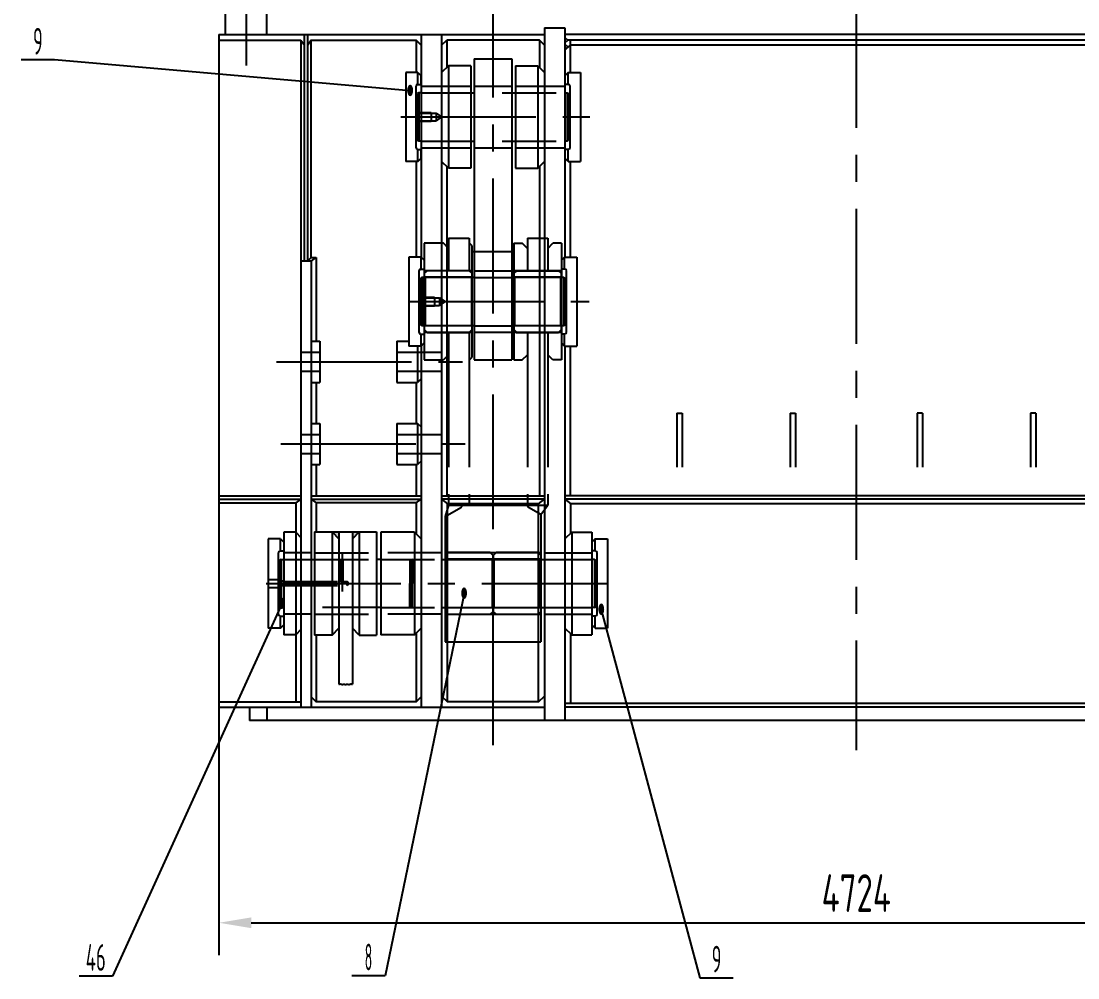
# Model space of a CAD drawing. Header units: millimetres. Extents: x 0 to 16800, y 391 to 12271.
# Drawn here: x 9765 to 13681, y 5011 to 8557 of the extents above; entities that cross this region are included whole.
import ezdxf
from ezdxf.enums import TextEntityAlignment as Align

# ---------------------------------------------------------------- set-up
doc = ezdxf.new("R2010")
doc.units = ezdxf.units.MM
doc.header["$LTSCALE"] = 400
for name, pattern in [('F', [0.75, 0.5, -0.25]), ('G', [2, 1.25, -0.25, 0.25, -0.25]), ('K', [2.5, 1.25, -0.25, 0.25, -0.25, 0.25, -0.25])]:
    doc.linetypes.add(name, pattern=pattern)
for name, color, linetype in [('01', 7, 'Continuous'), ('02', 1, 'Continuous'), ('04', 2, 'F'), ('05', 4, 'G'), ('07', 6, 'K'), ('08', 1, 'Continuous'), ('11', 3, 'Continuous')]:
    doc.layers.add(name, color=color, linetype=linetype)
doc.styles.get("Standard").update_dxf_attribs({"font": 'isocp', "width": 0.707, "bigfont": 'intecad.shx'})
doc.dimstyles.new('INTE', dxfattribs={"dimscale": 40, "dimtxt": 3.5, "dimasz": 3, "dimexe": 3, "dimexo": 0, "dimgap": 1, "dimtad": 1, "dimdec": 3, "dimdsep": 46, "dimtxsty": 'Standard', "dimcen": 0, "dimclrd": 1, "dimclre": 1, "dimclrt": 3, "dimadec": 4, "dimazin": 0, "dimtfac": 1, "dimtdec": 3, "dimtmove": 0, "dimatfit": 0, "dimfxl": 1, "dimarcsym": 0})

# ---------------------------------------------------------------- blocks, each defined once
blk = doc.blocks.new('qwre')
at = {"layer": '05'}
blk.add_line((-9377.8, 8268.9), (-8710.1, 8268.9), dxfattribs=at)
at = {"layer": '07', "color": 6, "linetype": 'K'}
for p, q in [((-9231.2, 8503.9), (-9231.2, 8383.2)), ((-9231.2, 8503.9), (-9155.2, 8503.9)), ((-9155.2, 8503.9), (-9155.2, 8383.2)), ((-8939.2, 8503.9), (-8939.2, 8383.2)), ((-8939.2, 8503.9), (-8863.2, 8503.9)), ((-8863.2, 8503.9), (-8863.2, 8383.2)), ((-9250.2, 8484.9), (-9321.2, 8484.9)), ((-9321.2, 8484.9), (-9321.2, 8052.9)), ((-9231.2, 8465.9), (-9250.2, 8484.9)), ((-9231.2, 8383.2), (-9231.2, 8465.9)), ((-9153.2, 8484.9), (-9155.2, 8484.9)), ((-9155.2, 8484.9), (-9155.2, 8383.2)), ((-9143.2, 8474.9), (-9153.2, 8484.9)), ((-9143.2, 8062.9), (-9143.2, 8474.9)), ((-8989.2, 8484.9), (-8989.2, 8052.9)), ((-8989.2, 8484.9), (-8958.2, 8484.9)), ((-8939.2, 8465.9), (-8958.2, 8484.9)), ((-8939.2, 8465.9), (-8939.2, 8383.2)), ((-8863.2, 8465.9), (-8844.2, 8484.9)), ((-8863.2, 8465.9), (-8863.2, 8383.2)), ((-8813.2, 8484.9), (-8844.2, 8484.9)), ((-8813.2, 8484.9), (-8813.2, 8052.9)), ((-9143.2, 8454.3), (-8989.2, 8454.3)), ((-9143.2, 8383.2), (-9321.2, 8383.2)), ((-9321.2, 8372.2), (-9310.2, 8383.2)), ((-9154.2, 8383.2), (-9310.2, 8383.2)), ((-9143.2, 8372.2), (-9154.2, 8383.2)), ((-8989.2, 8383.2), (-8813.2, 8383.2)), ((-8989.2, 8372.2), (-8978.2, 8383.2)), ((-8813.2, 8383.2), (-8989.2, 8383.2)), ((-8824.2, 8383.2), (-8980.2, 8383.2)), ((-8823.2, 8383.2), (-8979.2, 8383.2)), ((-8813.2, 8372.2), (-8824.2, 8383.2)), ((-9321.2, 8372.2), (-9321.2, 8165.7)), ((-9318.2, 8359.2), (-9318.2, 8178.7)), ((-9146.2, 8359.2), (-9318.2, 8359.2)), ((-9146.2, 8359.2), (-9143.2, 8362.2)), ((-9146.2, 8359.2), (-9146.2, 8178.7)), ((-9143.2, 8165.7), (-9143.2, 8372.2)), ((-8989.2, 8372.2), (-8989.2, 8165.7)), ((-8986.2, 8359.2), (-8989.2, 8362.2)), ((-8816.2, 8359.2), (-8986.2, 8359.2)), ((-8986.2, 8359.2), (-8986.2, 8178.7)), ((-8816.2, 8359.2), (-8813.2, 8362.2)), ((-8816.2, 8359.2), (-8816.2, 8178.7)), ((-8813.2, 8165.7), (-8813.2, 8372.2)), ((-9318.2, 8178.7), (-9321.2, 8175.7)), ((-9310.2, 8154.7), (-9321.2, 8165.7)), ((-9143.2, 8154.7), (-9321.2, 8154.7)), ((-9146.2, 8178.7), (-9318.2, 8178.7)), ((-9310.2, 8154.7), (-9154.2, 8154.7)), ((-9231.2, 8154.7), (-9231.2, 7513.9)), ((-9231.2, 8071.9), (-9231.2, 8154.7)), ((-9155.2, 8154.7), (-9155.2, 7513.9)), ((-9155.2, 8154.7), (-9155.2, 8052.9)), ((-9154.2, 8154.7), (-9143.2, 8165.7)), ((-9146.2, 8178.7), (-9143.2, 8175.7)), ((-8986.2, 8178.7), (-8989.2, 8175.7)), ((-8978.2, 8154.7), (-8989.2, 8165.7)), ((-8813.2, 8154.7), (-8989.2, 8154.7)), ((-8816.2, 8178.7), (-8986.2, 8178.7)), ((-8980.2, 8154.7), (-8824.2, 8154.7)), ((-8939.2, 8154.7), (-8939.2, 7513.9)), ((-8939.2, 8154.7), (-8939.2, 8071.9)), ((-8863.2, 8154.7), (-8863.2, 7513.9)), ((-8863.2, 8154.7), (-8863.2, 8071.9)), ((-8824.2, 8154.7), (-8813.2, 8165.7)), ((-8816.2, 8178.7), (-8813.2, 8175.7)), ((-9231.2, 8071.9), (-9250.2, 8052.9)), ((-8958.2, 8052.9), (-8939.2, 8071.9)), ((-8844.2, 8052.9), (-8863.2, 8071.9)), ((-9321.2, 8052.9), (-9250.2, 8052.9)), ((-9155.2, 8052.9), (-9153.2, 8052.9)), ((-9153.2, 8052.9), (-9143.2, 8062.9)), ((-8989.2, 8052.9), (-8958.2, 8052.9)), ((-8813.2, 8052.9), (-8844.2, 8052.9)), ((-9231.2, 7513.9), (-9243.7, 7472.2)), ((-9243.7, 7472.2), (-9185.9, 7505.6)), ((-9231.2, 7513.9), (-8863.2, 7513.9)), ((-8888.7, 7479.1), (-8934.5, 7505.6)), ((-8888.7, 7479.1), (-8863.2, 7513.9)), ((-9243.7, 7472.2), (-9243.7, 7007.9)), ((-8888.7, 7479.1), (-8888.7, 7007.9)), ((-9244.2, 7327.2), (-9233.2, 7338.2)), ((-9244.2, 7327.2), (-9244.2, 7120.7)), ((-9243.7, 7338.2), (-8888.7, 7338.2)), ((-9077.2, 7338.2), (-9233.2, 7338.2)), ((-9066.2, 7327.2), (-9077.2, 7338.2)), ((-9066.2, 7327.2), (-9055.2, 7338.2)), ((-9066.2, 7327.2), (-9066.2, 7120.7)), ((-9066.2, 7120.7), (-9066.2, 7327.2)), ((-8899.2, 7338.2), (-9055.2, 7338.2)), ((-8888.2, 7327.2), (-8899.2, 7338.2)), ((-8888.2, 7120.7), (-8888.2, 7327.2)), ((-9241.2, 7314.2), (-9244.2, 7317.2)), ((-9241.2, 7314.2), (-9241.2, 7133.7)), ((-9069.2, 7314.2), (-9241.2, 7314.2)), ((-9069.2, 7314.2), (-9066.2, 7317.2)), ((-9069.2, 7314.2), (-9069.2, 7133.7)), ((-9063.2, 7314.2), (-9066.2, 7317.2)), ((-9063.2, 7314.2), (-9063.2, 7133.7)), ((-8891.2, 7314.2), (-9063.2, 7314.2)), ((-8891.2, 7314.2), (-8888.2, 7317.2)), ((-8891.2, 7314.2), (-8891.2, 7133.7)), ((-9241.2, 7133.7), (-9244.2, 7130.7)), ((-9069.2, 7133.7), (-9241.2, 7133.7)), ((-9069.2, 7133.7), (-9066.2, 7130.7)), ((-9063.2, 7133.7), (-9066.2, 7130.7)), ((-8891.2, 7133.7), (-9063.2, 7133.7)), ((-8891.2, 7133.7), (-8888.2, 7130.7)), ((-9233.2, 7109.7), (-9244.2, 7120.7)), ((-9243.7, 7109.7), (-8888.7, 7109.7)), ((-9233.2, 7109.7), (-9077.2, 7109.7)), ((-9077.2, 7109.7), (-9066.2, 7120.7)), ((-9055.2, 7109.7), (-9066.2, 7120.7)), ((-9055.2, 7109.7), (-8899.2, 7109.7)), ((-8899.2, 7109.7), (-8888.2, 7120.7)), ((-9243.7, 7007.9), (-8888.7, 7007.9))]:
    blk.add_line(p, q, dxfattribs=at)
for centre, start, end in [((-9190.7, 7514.4), 298.6681, 357.435), ((-8929.7, 7514.4), 182.565, 241.3319)]:
    blk.add_arc(centre, 10, start, end, dxfattribs=at)
blk = doc.blocks.new('*D126')
at = {"layer": '08', "color": 1, "lineweight": -2}
for p, q in [((10497.7, 6230.5), (10497.7, 5095.2)), ((15221.7, 6230.5), (15221.7, 5095.2)), ((10617.7, 5215.2), (15101.7, 5215.2))]:
    blk.add_line(p, q, dxfattribs=at)
at = {"layer": '08', "color": 1}
for points in [[(10617.7, 5235.2), (10617.7, 5195.2), (10497.7, 5215.2)], [(15101.7, 5235.2), (15101.7, 5195.2), (15221.7, 5215.2)]]:
    blk.add_solid(points, dxfattribs=at)
at = {"layer": 'Defpoints', "color": 0}
for p in [(10497.7, 6230.5), (15221.7, 6230.5), (15221.7, 5215.2)]:
    blk.add_point(p, dxfattribs=at)
at = {"layer": '08', "color": 3, "insert": (12859.7, 5325.2), "char_height": 140, "attachment_point": 5}
blk.add_mtext('4724', dxfattribs=at)
blk = doc.blocks.new('EREWR')
at = {"layer": '05', "color": 4, "linetype": 'G'}
blk.add_line((19831.3, 7368.7), (19831.3, 8146.8), dxfattribs=at)

msp = doc.modelspace()

# ---------------------------------------------------------------- hatches: boundary and pattern name
at = {"layer": '02'}
h = msp.add_hatch(color=256, dxfattribs=at)
h.paths.add_polyline_path([(10992.2488, 6638.5484), (11017.2488, 6663.5484), (10992.2488, 6663.5484)])
h.paths.add_polyline_path([(10917.2488, 6663.5484), (10942.2488, 6638.5484), (10942.2488, 6663.5484)])

# ---------------------------------------------------------------- linework, layer by layer
for p, q in [((10801.7488, 8486.5484), (10814.7488, 8467.5484)), ((11247.2488, 8467.5484), (11228.2488, 8486.5484)), ((11323.2488, 8467.5484), (11342.2488, 8486.5484)), ((11704.2488, 8467.5484), (11685.2488, 8486.5484)), ((11780.2488, 8448.5484), (11799.2488, 8467.5484))]:
    msp.add_line(p, q)
at = {"layer": '01', "color": 7, "linetype": 'Continuous'}
for p, q in [((10522.7488, 8506.5484), (10522.7488, 9041.5484)), ((10674.7488, 8506.5484), (10674.7488, 9041.5484)), ((10497.7488, 8506.5484), (10497.7488, 6014.5484)), ((10497.7488, 8506.5484), (11704.2488, 8506.5484)), ((10814.7488, 7667.5484), (10814.7488, 8506.5484)), ((10826.7488, 7667.5484), (10826.7488, 8506.5484)), ((11247.2488, 8506.5484), (11247.2488, 7682.0484)), ((11323.2488, 8506.5484), (11323.2488, 6014.5484)), ((11704.2488, 8531.5484), (11780.2488, 8531.5484)), ((11704.2488, 8531.5484), (11704.2488, 5964.5484)), ((11780.2488, 8531.5484), (11780.2488, 7682.5484)), ((13939.2488, 8506.5484), (11780.2488, 8506.5484)), ((10497.7488, 8486.5484), (10801.7488, 8486.5484)), ((10801.7488, 8486.5484), (10801.7488, 6014.5484)), ((10839.7488, 8486.5484), (10826.7488, 8467.5484)), ((10839.7488, 8486.5484), (11228.2488, 8486.5484)), ((10839.7488, 7680.5484), (10839.7488, 8486.5484)), ((11228.2488, 8486.5484), (11228.2488, 8366.5484)), ((11685.2488, 8486.5484), (11342.2488, 8486.5484)), ((11685.2488, 8486.5484), (11685.2488, 8385.5484)), ((11780.2488, 8496.5484), (11790.2488, 8486.5484)), ((11780.2488, 8476.5484), (11790.2488, 8486.5484)), ((11780.2488, 8471.5484), (11790.2488, 8461.5484)), ((11780.2488, 8451.5484), (11790.2488, 8461.5484)), ((13929.4552, 8486.5484), (11790.2488, 8486.5484)), ((11793.2488, 8461.5484), (11790.2488, 8461.5484)), ((13920.2488, 8467.5484), (11799.2488, 8467.5484)), ((11348.2488, 8391.5484), (11323.2488, 8366.5484)), ((11431.2488, 8391.5484), (11348.2488, 8391.5484)), ((11596.2488, 8391.5484), (11679.2488, 8391.5484)), ((11596.2488, 8391.5484), (11596.2488, 8011.5484)), ((11679.2488, 8391.5484), (11704.2488, 8366.5484)), ((11780.2488, 8291.0484), (11788.7488, 8291.0484)), ((11228.2488, 8036.5484), (11228.2488, 7682.5484)), ((11348.2488, 8011.5484), (11323.2488, 8036.5484)), ((11679.2488, 8011.5484), (11704.2488, 8036.5484)), ((11431.2488, 8011.5484), (11348.2488, 8011.5484)), ((11596.2488, 8011.5484), (11679.2488, 8011.5484)), ((10826.7488, 7667.5484), (10839.7488, 7680.5484)), ((10839.7488, 7680.5484), (10858.7488, 7680.5484)), ((10839.7488, 7667.5484), (10858.7488, 7680.5484)), ((10858.7488, 7680.5484), (10858.7488, 7371.0484)), ((10839.7488, 7667.5484), (10801.7488, 7667.5484)), ((10839.7488, 7667.5484), (10839.7488, 6014.5484)), ((10839.7488, 7371.0484), (10871.7488, 7371.0484)), ((10871.7488, 7371.0484), (10871.7488, 7218.0484)), ((11157.2488, 7371.0484), (11201.7488, 7371.0484)), ((11157.2488, 7371.0484), (11157.2488, 7218.0484)), ((11234.2488, 7352.5484), (11234.2488, 7218.0484)), ((11247.2488, 7353.0484), (11247.2488, 6014.5484)), ((11780.2488, 7352.5484), (11780.2488, 5964.5484)), ((11443.7488, 7301.5484), (11583.7488, 7301.5484)), ((10839.7488, 7218.0484), (10871.7488, 7218.0484)), ((10858.7488, 7218.0484), (10858.7488, 7066.0484)), ((11157.2488, 7218.0484), (11234.2488, 7218.0484)), ((11228.2488, 7218.0484), (11228.2488, 7066.0484)), ((11247.2488, 7231.0484), (11234.2488, 7218.0484)), ((10839.7488, 7066.0484), (10871.7488, 7066.0484)), ((10871.7488, 7066.0484), (10871.7488, 6913.0484)), ((11157.2488, 7066.0484), (11157.2488, 6913.0484)), ((11157.2488, 7066.0484), (11234.2488, 7066.0484)), ((11234.2488, 7066.0484), (11234.2488, 6913.0484)), ((11247.2488, 7053.0484), (11234.2488, 7066.0484)), ((11247.2488, 7053.0484), (11247.2488, 6926.0484)), ((10839.7488, 6913.0484), (10871.7488, 6913.0484)), ((10858.7488, 6913.0484), (10858.7488, 6797.5484)), ((11157.2488, 6913.0484), (11234.2488, 6913.0484)), ((11228.2488, 6913.0484), (11228.2488, 6797.5484)), ((11247.2488, 6926.0484), (11234.2488, 6913.0484)), ((10497.7488, 6797.5484), (10801.7488, 6797.5484)), ((10497.7488, 6784.5484), (10801.7488, 6784.5484)), ((10839.7488, 6797.5484), (11247.2488, 6797.5484)), ((10839.7488, 6784.5484), (10858.7488, 6771.5484)), ((10839.7488, 6784.5484), (11247.2488, 6784.5484)), ((11228.2488, 6771.5484), (11247.2488, 6784.5484)), ((11323.2488, 6797.5484), (11704.2488, 6797.5484)), ((11323.2488, 6784.5484), (11345.2488, 6767.5484)), ((11704.2488, 6784.5484), (11323.2488, 6784.5484)), ((11682.2488, 6767.5484), (11704.2488, 6784.5484)), ((13939.2488, 6797.5484), (11780.2488, 6797.5484)), ((13939.2488, 6784.5484), (11780.2488, 6784.5484)), ((11780.2488, 6784.5484), (11802.2488, 6767.5484)), ((10497.7488, 6771.5484), (10782.7488, 6771.5484)), ((10782.7488, 6771.5484), (10782.7488, 6033.5484)), ((10858.7488, 6771.5484), (10858.7488, 6663.5484)), ((11228.2488, 6771.5484), (10858.7488, 6771.5484)), ((11228.2488, 6771.5484), (11228.2488, 6656.5484)), ((11345.2488, 6033.5484), (11345.2488, 6767.5484)), ((11682.2488, 6767.5484), (11345.2488, 6767.5484)), ((11682.2488, 6033.5484), (11682.2488, 6767.5484)), ((11802.2488, 6659.5484), (11802.2488, 6767.5484)), ((13917.2488, 6767.5484), (11802.2488, 6767.5484)), ((10782.7488, 6662.5484), (10737.7488, 6662.5484)), ((10737.7488, 6662.5484), (10737.7488, 6282.5484)), ((10782.7488, 6662.5484), (10801.7488, 6643.5484)), ((10852.2488, 6663.5484), (11082.2488, 6663.5484)), ((10852.2488, 6663.5484), (10852.2488, 6281.5484)), ((10917.2488, 6663.5484), (10942.2488, 6638.5484)), ((10917.2488, 6663.5484), (10917.2488, 6281.5484)), ((11017.2488, 6663.5484), (10992.2488, 6638.5484)), ((11017.2488, 6663.5484), (11017.2488, 6281.5484)), ((11082.2488, 6663.5484), (11082.2488, 6281.5484)), ((11222.2488, 6662.5484), (11097.2488, 6662.5484)), ((11097.2488, 6662.5484), (11097.2488, 6282.5484)), ((11222.2488, 6662.5484), (11222.2488, 6282.5484)), ((11222.2488, 6662.5484), (11247.2488, 6637.5484)), ((11805.2488, 6662.5484), (11780.2488, 6637.5484)), ((11805.2488, 6662.5484), (11880.2488, 6662.5484)), ((11805.2488, 6662.5484), (11805.2488, 6282.5484)), ((11880.2488, 6662.5484), (11880.2488, 6282.5484)), ((10839.7488, 6562.0484), (10852.2488, 6562.0484)), ((11097.2488, 6562.0484), (11082.2488, 6562.0484)), ((11323.2488, 6562.0484), (11704.2488, 6562.0484)), ((11888.9988, 6562.0484), (11880.2488, 6562.0484)), ((11888.9988, 6472.5484), (11888.9988, 6383.0484)), ((11097.2488, 6383.0484), (11082.2488, 6383.0484)), ((11323.2488, 6383.0484), (11704.2488, 6383.0484)), ((11888.9988, 6383.0484), (11880.2488, 6383.0484)), ((11888.9988, 6383.0484), (11893.9988, 6385.9351)), ((10917.2488, 6281.5484), (10942.2488, 6306.5484)), ((11017.2488, 6281.5484), (10992.2488, 6306.5484)), ((11222.2488, 6282.5484), (11247.2488, 6307.5484)), ((11805.2488, 6282.5484), (11780.2488, 6307.5484)), ((10782.7488, 6282.5484), (10737.7488, 6282.5484)), ((10801.7488, 6301.5484), (10782.7488, 6282.5484)), ((10917.2488, 6281.5484), (10852.2488, 6281.5484)), ((10858.7488, 6281.5484), (10858.7488, 6033.5484)), ((11017.2488, 6281.5484), (11082.2488, 6281.5484)), ((11222.2488, 6282.5484), (11097.2488, 6282.5484)), ((11228.2488, 6288.5484), (11228.2488, 6033.5484)), ((11802.2488, 6027.5484), (11802.2488, 6285.5484)), ((11805.2488, 6282.5484), (11880.2488, 6282.5484)), ((10499.7488, 6033.5484), (10801.7488, 6033.5484)), ((10839.7488, 6052.5484), (10858.7488, 6033.5484)), ((11228.2488, 6033.5484), (10858.7488, 6033.5484)), ((11228.2488, 6033.5484), (11247.2488, 6052.5484)), ((11323.2488, 6055.5484), (11345.2488, 6033.5484)), ((11682.2488, 6033.5484), (11345.2488, 6033.5484)), ((11682.2488, 6033.5484), (11704.2488, 6055.5484)), ((10499.7488, 6014.5484), (11704.2488, 6014.5484)), ((10610.7488, 6014.5484), (10610.7488, 5964.5484)), ((13939.2488, 6027.5484), (11780.2488, 6027.5484)), ((13939.2488, 6014.5484), (11780.2488, 6014.5484)), ((15108.7488, 5964.5484), (10610.7488, 5964.5484))]:
    msp.add_line(p, q, dxfattribs=at)
at = {"layer": '01'}
for p, q in [((11342.2488, 8486.5484), (11342.2488, 8385.5484)), ((11799.2488, 8486.5484), (11799.2488, 8366.5484)), ((11348.2488, 8391.5484), (11348.2488, 8011.5484)), ((11431.2488, 8391.5484), (11431.2488, 8011.5484)), ((11443.7488, 8417.5484), (11443.7488, 7301.5484)), ((11443.7488, 8417.5484), (11583.7488, 8417.5484)), ((11583.7488, 8417.5484), (11583.7488, 7301.5484)), ((11679.2488, 8391.5484), (11679.2488, 8011.5484)), ((11235.2488, 8366.5484), (11190.2488, 8366.5484)), ((11190.2488, 8366.5484), (11190.2488, 8036.5484)), ((11235.2488, 8366.5484), (11247.2488, 8354.5484)), ((11235.2488, 8322.0484), (11235.2488, 8366.5484)), ((11247.2488, 8322.0484), (11247.2488, 8354.5484)), ((11792.2488, 8366.5484), (11780.2488, 8354.5484)), ((11792.2488, 8322.0484), (11792.2488, 8366.5484)), ((11792.2488, 8366.5484), (11837.2488, 8366.5484)), ((11837.2488, 8366.5484), (11837.2488, 8036.5484)), ((11228.2488, 8087.0484), (11228.2488, 8316.0484)), ((11234.2488, 8322.0484), (11247.2488, 8322.0484)), ((11793.2488, 8322.0484), (11780.2488, 8322.0484)), ((11799.2488, 8087.0484), (11799.2488, 8316.0484)), ((11238.7488, 8291.0484), (11233.7488, 8288.1616)), ((11233.7488, 8288.1616), (11233.7488, 8114.9351)), ((11238.7488, 8291.0484), (11238.7488, 8201.5484)), ((11247.2488, 8291.0484), (11238.7488, 8291.0484)), ((11788.7488, 8291.0484), (11793.7488, 8288.1616)), ((11788.7488, 8291.0484), (11788.7488, 8201.5484)), ((11793.7488, 8288.1616), (11793.7488, 8114.9351)), ((11238.7488, 8201.5484), (11238.7488, 8112.0484)), ((11788.7488, 8201.5484), (11788.7488, 8112.0484)), ((11238.7488, 8112.0484), (11233.7488, 8114.9351)), ((11247.2488, 8112.0484), (11238.7488, 8112.0484)), ((11788.7488, 8112.0484), (11780.2488, 8112.0484)), ((11788.7488, 8112.0484), (11793.7488, 8114.9351)), ((11234.2488, 8081.0484), (11247.2488, 8081.0484)), ((11235.2488, 8036.5484), (11235.2488, 8081.0484)), ((11247.2488, 8048.5484), (11247.2488, 8081.0484)), ((11793.2488, 8081.0484), (11780.2488, 8081.0484)), ((11792.2488, 8036.5484), (11792.2488, 8081.0484)), ((11235.2488, 8036.5484), (11190.2488, 8036.5484)), ((11235.2488, 8036.5484), (11247.2488, 8048.5484)), ((11792.2488, 8036.5484), (11780.2488, 8048.5484)), ((11792.2488, 8036.5484), (11837.2488, 8036.5484)), ((11799.2488, 8036.5484), (11799.2488, 7682.5484)), ((11342.2488, 8017.5484), (11342.2488, 6797.5484)), ((11685.2488, 8017.5484), (11685.2488, 6797.5484)), ((11201.7488, 7682.5484), (11201.7488, 7352.5484)), ((11246.7488, 7682.5484), (11201.7488, 7682.5484)), ((11246.7488, 7682.5484), (11258.7488, 7670.5484)), ((11246.7488, 7638.0484), (11246.7488, 7682.5484)), ((11778.7488, 7682.5484), (11766.7488, 7670.5484)), ((11778.7488, 7638.0484), (11778.7488, 7682.5484)), ((11778.7488, 7682.5484), (11823.7488, 7682.5484)), ((11823.7488, 7682.5484), (11823.7488, 7352.5484)), ((11245.7488, 7638.0484), (11258.7488, 7638.0484)), ((11779.7488, 7638.0484), (11766.7488, 7638.0484)), ((11239.7488, 7403.0484), (11239.7488, 7632.0484)), ((11251.2488, 7607.0484), (11246.2488, 7604.1616)), ((11246.2488, 7604.1616), (11246.2488, 7430.9351)), ((11251.2488, 7607.0484), (11251.2488, 7517.5484)), ((11443.7488, 7607.0484), (11251.2488, 7607.0484)), ((11776.3798, 7607.0484), (11583.7488, 7607.0484)), ((11776.2488, 7607.0484), (11776.2488, 7517.5484)), ((11776.2488, 7607.0484), (11781.2488, 7604.1616)), ((11781.2488, 7604.1616), (11781.2488, 7430.9351)), ((11785.7488, 7403.0484), (11785.7488, 7632.0484)), ((11251.2488, 7517.5484), (11251.2488, 7428.0484)), ((11776.2488, 7517.5484), (11776.2488, 7428.0484)), ((11251.2488, 7428.0484), (11246.2488, 7430.9351)), ((11443.7488, 7428.0484), (11251.2488, 7428.0484)), ((11776.2488, 7428.0484), (11583.7488, 7428.0484)), ((11776.2488, 7428.0484), (11781.2488, 7430.9351)), ((11245.7488, 7397.0484), (11258.7488, 7397.0484)), ((11246.7488, 7352.5484), (11246.7488, 7397.0484)), ((11246.7488, 7352.5484), (11258.7488, 7364.5484)), ((11779.7488, 7397.0484), (11766.7488, 7397.0484)), ((11778.7488, 7352.5484), (11766.7488, 7364.5484)), ((11778.7488, 7352.5484), (11778.7488, 7397.0484)), ((11246.7488, 7352.5484), (11201.7488, 7352.5484)), ((11778.7488, 7352.5484), (11823.7488, 7352.5484)), ((11799.2488, 7352.5484), (11799.2488, 6797.5484)), ((10801.7488, 6784.5484), (10782.7488, 6771.5484)), ((10942.2488, 6663.5484), (10942.2488, 6099.0237)), ((10992.2488, 6663.5484), (10992.2488, 6099.0237)), ((10680.7488, 6637.5484), (10680.7488, 6307.5484)), ((10725.7488, 6637.5484), (10680.7488, 6637.5484)), ((10725.7488, 6593.0484), (10725.7488, 6637.5484)), ((10725.7488, 6637.5484), (10737.7488, 6625.5484)), ((11892.2488, 6637.5484), (11880.2488, 6625.5484)), ((11892.2488, 6637.5484), (11937.2488, 6637.5484)), ((11892.2488, 6593.0484), (11892.2488, 6637.5484)), ((11937.2488, 6637.5484), (11937.2488, 6307.5484)), ((10718.7488, 6358.0484), (10718.7488, 6587.0484)), ((10724.7488, 6593.0484), (10737.7488, 6593.0484)), ((11893.2488, 6593.0484), (11880.2488, 6593.0484)), ((11899.2488, 6358.0484), (11899.2488, 6587.0484)), ((10728.9988, 6562.0484), (10723.9988, 6559.1616)), ((10723.9988, 6559.1616), (10723.9988, 6385.9351)), ((10728.9988, 6562.0484), (10737.7488, 6562.0484)), ((10728.9988, 6562.0484), (10728.9988, 6472.5484)), ((11888.9988, 6562.0484), (11893.9988, 6559.1616)), ((11888.9988, 6562.0484), (11888.9988, 6472.5484)), ((11893.9988, 6559.1616), (11893.9988, 6385.9351)), ((10728.9988, 6472.5484), (10728.9988, 6383.0484)), ((10728.9988, 6383.0484), (10723.9988, 6385.9351)), ((10728.9988, 6383.0484), (10737.7488, 6383.0484)), ((10724.7488, 6352.0484), (10737.7488, 6352.0484)), ((10725.7488, 6307.5484), (10725.7488, 6352.0484)), ((11893.2488, 6352.0484), (11880.2488, 6352.0484)), ((11892.2488, 6307.5484), (11892.2488, 6352.0484)), ((10725.7488, 6307.5484), (10680.7488, 6307.5484)), ((10725.7488, 6307.5484), (10737.7488, 6319.5484)), ((11892.2488, 6307.5484), (11880.2488, 6319.5484)), ((11892.2488, 6307.5484), (11937.2488, 6307.5484)), ((10674.7488, 6014.5484), (10674.7488, 5964.5484))]:
    msp.add_line(p, q, dxfattribs=at)
for centre, start, end in [((11234.2488, 8316.0484), 90, 180), ((11793.2488, 8316.0484), 0, 90), ((11234.2488, 8087.0484), 180, 270), ((11793.2488, 8087.0484), 270, 0), ((11245.7488, 7632.0484), 90, 180), ((11779.7488, 7632.0484), 0, 90), ((11245.7488, 7403.0484), 180, 270), ((11779.7488, 7403.0484), 270, 0), ((10724.7488, 6587.0484), 90, 180), ((11893.2488, 6587.0484), 0, 90), ((10724.7488, 6358.0484), 180, 270), ((11893.2488, 6358.0484), 270, 0)]:
    msp.add_arc(centre, 6, start, end, dxfattribs=at)
at = {"layer": '02'}
for p, q in [((9888.8708, 8412.7941), (9764.8708, 8412.7941)), ((11206.4967, 8297.7708), (9888.8708, 8412.7941)), ((11406.402, 6434.5346), (11114.0846, 5018.8279)), ((10730.5897, 6397.0878), (10103.3379, 5017.1045)), ((11914.689, 6375.0757), (12279.8246, 5011.068)), ((10103.3379, 5017.1045), (9979.3379, 5017.1045)), ((11114.0846, 5018.8279), (10990.0846, 5018.8279)), ((12279.8246, 5011.068), (12403.8246, 5011.068))]:
    msp.add_line(p, q, dxfattribs=at)
msp.add_lwpolyline([(10942.2488, 6099.0237), (10944.4512, 6099.8841), (10946.3911, 6100.2815), (10948.099, 6100.3157), (10949.6056, 6100.0862), (10950.9412, 6099.6927), (10952.1365, 6099.2347), (10953.2219, 6098.8118), (10954.228, 6098.5237), (10955.1812, 6098.4446), (10956.0916, 6098.5472), (10956.9654, 6098.7786), (10957.8087, 6099.0862), (10958.6276, 6099.4173), (10959.4282, 6099.719), (10960.2166, 6099.9388), (10960.9988, 6100.0237), (10961.7801, 6099.9378), (10962.5613, 6099.7112), (10963.3426, 6099.3909), (10964.1238, 6099.0237), (10964.9051, 6098.6565), (10965.6863, 6098.3362), (10966.4676, 6098.1097), (10967.2488, 6098.0237), (10968.0301, 6098.1097), (10968.8113, 6098.3362), (10969.5926, 6098.6565), (10970.3738, 6099.0237), (10971.1551, 6099.3909), (10971.9363, 6099.7112), (10972.7176, 6099.9378), (10973.4988, 6100.0237), (10974.2811, 6099.9388), (10975.0695, 6099.719), (10975.87, 6099.4173), (10976.6889, 6099.0862), (10977.5322, 6098.7786), (10978.406, 6098.5472), (10979.3165, 6098.4446), (10980.2697, 6098.5237), (10981.2757, 6098.8118), (10982.3611, 6099.2347), (10983.5564, 6099.6927), (10984.892, 6100.0862), (10986.3986, 6100.3157), (10988.1066, 6100.2815), (10990.0465, 6099.8841), (10992.2488, 6099.0237)], dxfattribs=at)
at = {"layer": '04', "color": 2, "linetype": 'F'}
for p, q in [((11247.2488, 8315.5484), (11431.2488, 8315.5484)), ((11443.7488, 8315.5484), (11583.7488, 8315.5484)), ((11596.2488, 8315.5484), (11780.2488, 8315.5484)), ((11233.7488, 8217.5984), (11284.7488, 8217.5984)), ((11233.7488, 8215.8134), (11302.7488, 8215.8134)), ((11233.7488, 8187.2834), (11302.7488, 8187.2834)), ((11233.7488, 8185.4984), (11284.7488, 8185.4984)), ((11284.7488, 8217.5984), (11284.7488, 8185.4984)), ((11302.7488, 8215.8134), (11302.7488, 8187.2834)), ((11302.7488, 8215.8134), (11323.2304, 8201.5484)), ((11323.2304, 8201.5484), (11302.7488, 8187.2834)), ((11247.2488, 8087.5484), (11431.2488, 8087.5484)), ((11443.7488, 8087.5484), (11583.7488, 8087.5484)), ((11596.2488, 8087.5484), (11780.2488, 8087.5484)), ((11443.7488, 7631.5484), (11583.7488, 7631.5484)), ((11443.7488, 7607.0484), (11583.7488, 7607.0484)), ((11246.2488, 7533.5984), (11297.2488, 7533.5984)), ((11246.2488, 7531.8134), (11315.2488, 7531.8134)), ((11297.2488, 7533.5984), (11297.2488, 7501.4984)), ((11315.2488, 7531.8134), (11335.7304, 7517.5484)), ((11315.2488, 7531.8134), (11315.2488, 7503.2834)), ((11246.2488, 7503.2834), (11315.2488, 7503.2834)), ((11246.2488, 7501.4984), (11297.2488, 7501.4984)), ((11335.7304, 7517.5484), (11315.2488, 7503.2834)), ((11443.7488, 7428.0484), (11583.7488, 7428.0484)), ((11443.7488, 7403.5484), (11583.7488, 7403.5484)), ((10801.7488, 7330.0484), (10871.7488, 7330.0484)), ((11157.2488, 7330.0484), (11323.2488, 7330.0484)), ((10801.7488, 7259.0484), (10871.7488, 7259.0484)), ((11157.2488, 7259.0484), (11323.2488, 7259.0484)), ((12194.7488, 7103.5484), (12194.7488, 6803.5484)), ((12194.7488, 7103.5484), (12214.7488, 7103.5484)), ((12214.7488, 7103.5484), (12214.7488, 6803.5484)), ((12614.7488, 7103.5484), (12614.7488, 6803.5484)), ((12614.7488, 7103.5484), (12634.7488, 7103.5484)), ((12634.7488, 7103.5484), (12634.7488, 6803.5484)), ((13104.7488, 7103.5484), (13084.7488, 7103.5484)), ((13084.7488, 7103.5484), (13084.7488, 6803.5484)), ((13104.7488, 7103.5484), (13104.7488, 6803.5484)), ((13504.7488, 7103.5484), (13504.7488, 6803.5484)), ((13524.7488, 7103.5484), (13504.7488, 7103.5484)), ((13524.7488, 7103.5484), (13524.7488, 6803.5484)), ((10801.7488, 7025.0484), (10871.7488, 7025.0484)), ((11157.2488, 7025.0484), (11323.2488, 7025.0484)), ((10801.7488, 6954.0484), (10871.7488, 6954.0484)), ((11157.2488, 6954.0484), (11323.2488, 6954.0484)), ((10839.7488, 6586.5484), (10737.7488, 6586.5484)), ((10852.2488, 6586.5484), (11082.2488, 6586.5484)), ((11323.2488, 6586.5484), (11097.2488, 6586.5484)), ((11704.2488, 6586.5484), (11880.2488, 6586.5484)), ((10737.7488, 6562.0484), (10839.7488, 6562.0484)), ((10852.2488, 6562.0484), (11082.2488, 6562.0484)), ((11097.2488, 6562.0484), (11323.2488, 6562.0484)), ((11204.9988, 6562.0484), (11204.9988, 6472.5484)), ((11204.9988, 6562.0484), (11209.9988, 6559.1616)), ((11214.9988, 6562.0484), (11209.9988, 6559.1616)), ((11209.9988, 6559.1616), (11209.9988, 6385.9351)), ((11209.9988, 6559.1616), (11209.9988, 6385.9351)), ((11214.9988, 6562.0484), (11214.9988, 6472.5484)), ((11704.2488, 6562.0484), (11880.2488, 6562.0484)), ((10680.7488, 6487.5484), (10718.7488, 6487.5484)), ((10736.9988, 6480.6135), (10723.9988, 6484.1706)), ((10736.9988, 6479.5484), (10723.9988, 6482.1135)), ((10736.9988, 6465.5484), (10723.9988, 6462.9833)), ((10736.9988, 6464.4833), (10723.9988, 6460.9262)), ((10736.9988, 6480.6135), (10736.9988, 6472.5484)), ((10736.9988, 6479.5484), (10949.9988, 6479.5484)), ((10736.9988, 6464.4833), (10736.9988, 6472.5484)), ((10957.9988, 6479.5484), (10973.2061, 6479.5484)), ((11204.9988, 6383.0484), (11204.9988, 6472.5484)), ((11214.9988, 6383.0484), (11214.9988, 6472.5484)), ((10680.7488, 6457.5484), (10718.7488, 6457.5484)), ((11082.2488, 6383.0484), (10852.2488, 6383.0484)), ((11097.2488, 6383.0484), (11323.2488, 6383.0484)), ((11204.9988, 6383.0484), (11209.9988, 6385.9351)), ((11214.9988, 6383.0484), (11209.9988, 6385.9351)), ((11704.2488, 6383.0484), (11880.2488, 6383.0484)), ((10839.7488, 6358.5484), (10737.7488, 6358.5484)), ((10852.2488, 6358.5484), (11082.2488, 6358.5484)), ((11323.2488, 6358.5484), (11097.2488, 6358.5484)), ((11704.2488, 6358.5484), (11880.2488, 6358.5484))]:
    msp.add_line(p, q, dxfattribs=at)
at = {"layer": '04'}
for p, q in [((11247.2488, 8291.0484), (11780.2488, 8291.0484)), ((11247.2488, 8112.0484), (11780.2488, 8112.0484)), ((10949.9988, 6479.5484), (10949.9988, 6562.0484)), ((10957.9988, 6479.5484), (10957.9988, 6562.0484)), ((10736.9988, 6465.5484), (10973.2061, 6465.5484)), ((10977.5583, 6472.5484), (10973.2061, 6479.5484)), ((10973.2061, 6465.5484), (10973.2061, 6479.5484)), ((10973.2061, 6465.5484), (10977.5583, 6472.5484))]:
    msp.add_line(p, q, dxfattribs=at)
at = {"layer": '04', "color": 2, "linetype": 'F'}
msp.add_arc((10953.9988, 6570.8456), 9.6639, 245.5493208, 294.4506792, dxfattribs=at)
at = {"layer": '04'}
msp.add_arc((10953.9988, 6479.6917), 4.0026, 182.051837, 357.948163, dxfattribs=at)
at = {"layer": '05', "color": 4, "linetype": 'G'}
for p, q in [((12859.7488, 11860.7595), (12859.7488, 5855.1065)), ((11513.7488, 5873.565), (11513.7488, 8648.7049)), ((11171.7647, 8201.5484), (11892.9779, 8201.5484)), ((10711.1426, 7294.5484), (11401.0049, 7294.5484)), ((10727.7862, 6989.5484), (11410.6187, 6989.5484)), ((10672.3083, 6472.5484), (11938.0827, 6472.5484))]:
    msp.add_line(p, q, dxfattribs=at)
at = {"layer": '05'}
msp.add_line((10953.9988, 6581.5103), (10953.9988, 6442.7067), dxfattribs=at)

# ---------------------------------------------------------------- block references
at = {"layer": '01'}
msp.add_blockref('EREWR', (-9231.5222, 1023.4197), dxfattribs=at)
at = {"layer": '04'}
msp.add_blockref('qwre', (20579.968, -751.3635), dxfattribs=at)

# ---------------------------------------------------------------- texts
at = {"layer": '02', "width": 0.605172}
for p, p2 in [((11194.4967, 8277.7708), (11218.4967, 8277.7708)), ((11394.402, 6414.5346), (11418.402, 6414.5346)), ((10718.5897, 6377.0878), (10742.5897, 6377.0878)), ((11902.689, 6355.0757), (11926.689, 6355.0757))]:
    msp.add_text('●', height=40, dxfattribs=at).set_placement(p, p2, align=Align.FIT)
at = {"layer": '11'}
for s, height, width, p, p2 in [('9', 98.9949, 0.579528, (9809.0403, 8432.7941), (9844.7013, 8432.7941)), ('46', 98.99495, 0.536975, (10004.1379, 5037.1045), (10078.5379, 5037.1045)), ('8', 98.9949, 0.514182, (11038.0867, 5038.8279), (11066.0825, 5038.8279)), ('9', 98.9949, 0.579528, (12323.9941, 5031.068), (12359.6551, 5031.068))]:
    msp.add_text(s, height=height, dxfattribs=dict(at, width=width)).set_placement(p, p2, align=Align.FIT)

# ---------------------------------------------------------------- dimensions: what is measured, and where the dimension line sits
at = {"layer": '08'}
dim = msp.add_linear_dim(base=(15221.7488, 5215.1599), p1=(10497.7488, 6230.5213), p2=(15221.7488, 6230.5213), dimstyle='INTE', dxfattribs=at)
dim.commit()
dim.dimension.update_dxf_attribs({"geometry": '*D126', "text_midpoint": (12859.7488, 5325.1737)})

doc.saveas('drawing.dxf')
